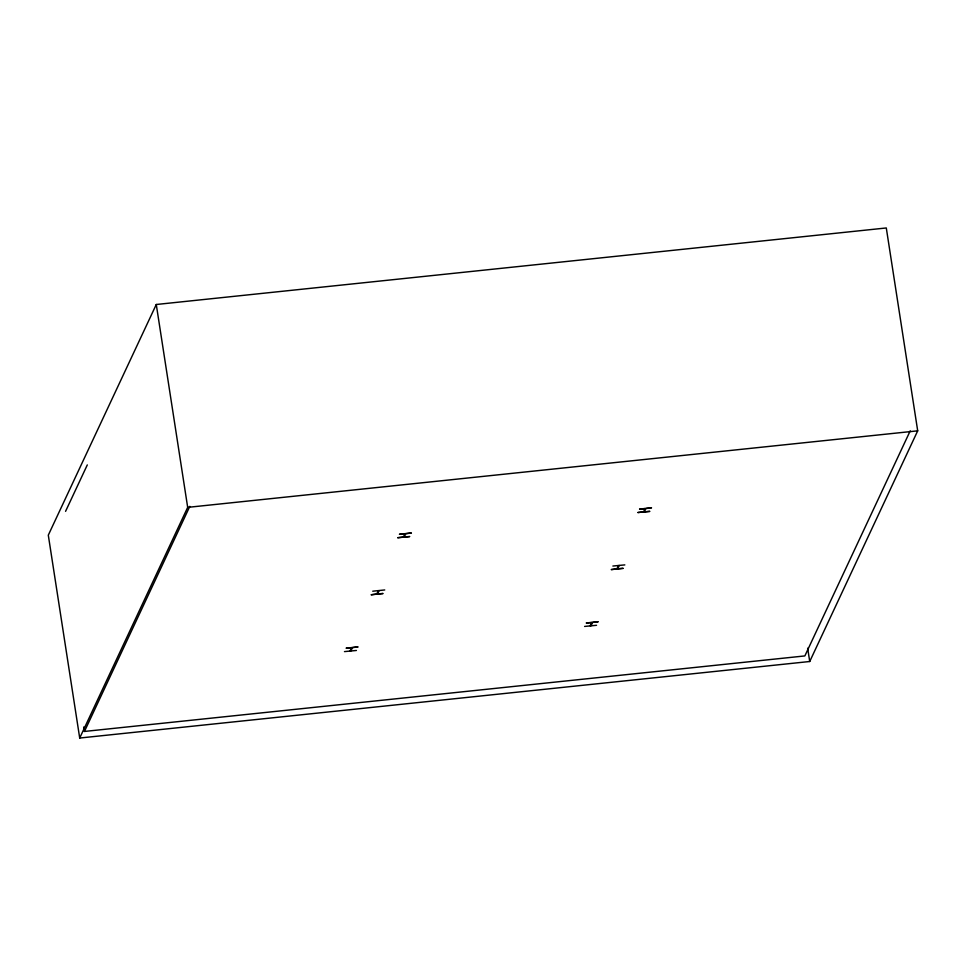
<?xml version="1.0" encoding="UTF-8"?>
<svg xmlns="http://www.w3.org/2000/svg" width="966" height="966" viewBox="0 0 966 966"><rect width="100%" height="100%" fill="white"/><g stroke="black" fill="none" stroke-linecap="round" stroke-linejoin="round"><path stroke-width="1.45" d="M156.275 304.495L48.3 535.164L79.707 738.036L809.725 661.505L917.7 430.836L886.293 227.964L156.275 304.495L187.682 507.367L79.707 738.036M65.567 511.34L87.302 464.912M910.226 430.824L804.859 655.926L84.453 731.443L189.819 506.353M344.476 651.603L356.418 650.468M372.743 591.204L384.746 589.948M350.078 651.024L351.624 647.703L346.082 648.162L358.084 646.906L352.433 647.618L350.875 650.939M378.286 590.745L376.74 594.066L371.077 594.766L383.079 593.51L377.537 593.981L379.095 590.661M584.611 626.427L596.553 625.292M612.879 566.04L624.833 564.893M590.214 625.847L591.76 622.527L586.217 622.985L598.22 621.73L592.569 622.442L591.011 625.763M618.421 565.569L616.876 568.889L611.212 569.59L623.215 568.334L617.672 568.805L619.23 565.484M187.682 507.367L917.7 430.836M807.661 648.186L809.725 661.505M83.764 726.975L84.453 731.443M397.799 537.7L409.741 536.553L404.199 537.024L405.756 533.703L411.407 532.99L399.405 534.258L404.947 533.787L403.402 537.108L397.799 537.7M637.934 512.523L649.877 511.376L644.334 511.847L645.892 508.527L651.543 507.826L639.54 509.082L645.083 508.611L643.537 511.932L637.934 512.523"/></g></svg>
